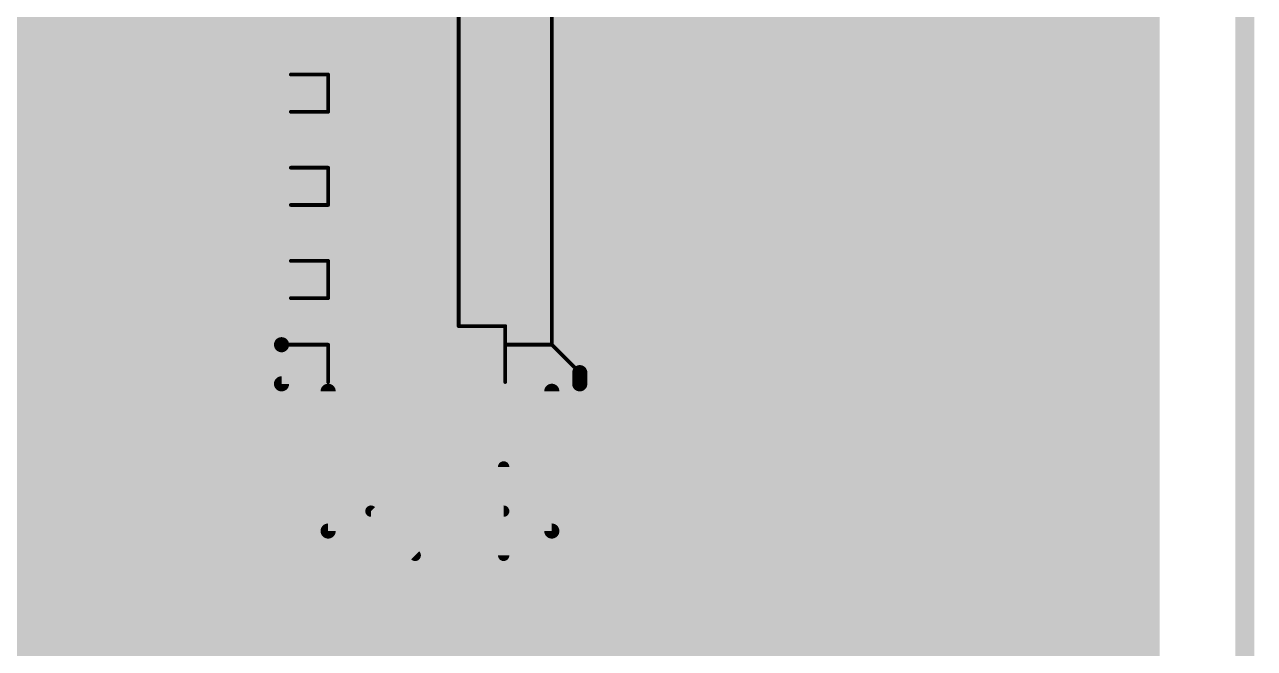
# Model space of a CAD drawing. Extents: x 0 to 10.8, y 0 to 6.1.
# Drawn here: x 10.163 to 10.812, y 0.961 to 1.291 of the extents above; entities that cross this region are included whole.
import ezdxf

# ---------------------------------------------------------------- set-up
doc = ezdxf.new("R2010")
doc.units = 0
for name, color, linetype in [('1', 22, 'CONTINUOUS'), ('16', 175, 'CONTINUOUS'), ('20', 7, 'CONTINUOUS'), ('21', 253, 'CONTINUOUS'), ('29', 253, 'CONTINUOUS'), ('31', 253, 'CONTINUOUS'), ('51', 253, 'CONTINUOUS')]:
    doc.layers.add(name, color=color, linetype=linetype)

# ---------------------------------------------------------------- blocks, each defined once
blk = doc.blocks.new('RECT')
blk.add_solid([(-0.5, -0.5), (0.5, -0.5), (-0.5, 0.5), (0.5, 0.5)])

msp = doc.modelspace()

# ---------------------------------------------------------------- linework, layer by layer
at = {"layer": '1'}
for points, const_width in [([(10.754087, 4.286417), (10.754087, 0.248579)], 0.016), ([(10.309421, 1.281598), (10.309421, 1.32635)], 0.016), ([(10.309421, 1.296), (10.754087, 1.296)], 0.016), ([(10.307189, 1.279366), (10.309421, 1.281598)], 0.016), ([(10.309421, 1.277138), (10.307189, 1.279366)], 0.016), ([(10.307823, 1.28), (10.754087, 1.28)], 0.016), ([(10.309421, 1.232386), (10.309421, 1.277138)], 0.016), ([(10.309421, 1.264), (10.754087, 1.264)], 0.016), ([(10.15, 1.25), (10.195, 1.205)], 0.01), ([(10.309421, 1.248), (10.754087, 1.248)], 0.016), ([(10.129, 1.241299), (10.174, 1.196299)], 0.016), ([(10.307189, 1.230154), (10.309421, 1.232386)], 0.016), ([(10.309421, 1.227925), (10.307189, 1.230154)], 0.016), ([(10.309035, 1.232), (10.754087, 1.232)], 0.016), ([(10.309421, 1.183173), (10.309421, 1.227925)], 0.016), ([(10.309421, 1.216), (10.754087, 1.216)], 0.016), ([(9.851047, 1.2), (10.170299, 1.2)], 0.016), ([(10.195, 1.205), (10.25, 1.205)], 0.01), ([(10.25, 1.205), (10.254055, 1.205551)], 0.01), ([(10.309421, 1.2), (10.754087, 1.2)], 0.016), ([(10.174, 1.196299), (10.186299, 1.184)], 0.016), ([(9.851047, 1.184), (10.186299, 1.184)], 0.016), ([(10.186299, 1.184), (10.198685, 1.184)], 0.016), ([(10.198685, 1.184), (10.198685, 1.183173)], 0.016), ([(10.198685, 1.183173), (10.200917, 1.180941)], 0.016), ([(10.200917, 1.180941), (10.198685, 1.178713)], 0.016), ([(10.307189, 1.180941), (10.309421, 1.183173)], 0.016), ([(10.309421, 1.178713), (10.307189, 1.180941)], 0.016), ([(10.309421, 1.184), (10.754087, 1.184)], 0.016), ([(10.198685, 1.178713), (10.198685, 1.133961)], 0.016), ([(10.309421, 1.133961), (10.309421, 1.178713)], 0.016), ([(9.851047, 1.168), (10.198685, 1.168)], 0.016), ([(10.309421, 1.168), (10.754087, 1.168)], 0.016), ([(9.851047, 1.152), (10.198685, 1.152)], 0.016), ([(10.309421, 1.152), (10.754087, 1.152)], 0.016), ([(9.851047, 1.136), (10.198685, 1.136)], 0.016), ([(10.309421, 1.136), (10.754087, 1.136)], 0.016), ([(10.198685, 1.133961), (10.208055, 1.124591)], 0.016), ([(10.300051, 1.124591), (10.309421, 1.133961)], 0.016), ([(10.208055, 1.124591), (10.300051, 1.124591)], 0.016), ([(9.851047, 1.12), (10.754087, 1.12)], 0.016), ([(10.311083, 1.11602), (10.306976, 1.113654)], 0.016), ([(10.315657, 1.117248), (10.311083, 1.11602)], 0.016), ([(10.369091, 1.117248), (10.315657, 1.117248)], 0.016), ([(10.369091, 1.065925), (10.369091, 1.117248)], 0.016), ([(10.438512, 1.117248), (10.385075, 1.117248)], 0.016), ([(10.385075, 1.117248), (10.385075, 1.065925)], 0.016), ([(10.443087, 1.11602), (10.438512, 1.117248)], 0.016), ([(10.447193, 1.113654), (10.443087, 1.11602)], 0.016), ([(10.303626, 1.110303), (10.30126, 1.106197)], 0.016), ([(10.306976, 1.113654), (10.303626, 1.110303)], 0.016), ([(10.450543, 1.110303), (10.447193, 1.113654)], 0.016), ([(10.452909, 1.106197), (10.450543, 1.110303)], 0.016), ([(9.851047, 1.104), (10.300673, 1.104)], 0.016), ([(10.30126, 1.106197), (10.300031, 1.101622)], 0.016), ([(10.369091, 1.104), (10.385075, 1.104)], 0.016), ([(10.454138, 1.101622), (10.452909, 1.106197)], 0.016), ([(10.4535, 1.104), (10.754087, 1.104)], 0.016), ([(10.300031, 1.101622), (10.300031, 1.065902)], 0.016), ([(10.454138, 1.065902), (10.454138, 1.101622)], 0.016), ([(9.851047, 1.088), (10.300031, 1.088)], 0.016), ([(10.369091, 1.088), (10.385075, 1.088)], 0.016), ([(10.454138, 1.088), (10.754087, 1.088)], 0.016), ([(9.851047, 1.072), (10.300031, 1.072)], 0.016), ([(10.369091, 1.072), (10.385075, 1.072)], 0.016), ([(10.454138, 1.072), (10.754087, 1.072)], 0.016), ([(10.300031, 1.065902), (10.369071, 1.065902)], 0.016), ([(10.369071, 1.065902), (10.369071, 1.049917)], 0.016), ([(10.385075, 1.065925), (10.369091, 1.065925)], 0.016), ([(10.385098, 1.049917), (10.385098, 1.065902)], 0.016), ([(10.385098, 1.065902), (10.454138, 1.065902)], 0.016), ([(9.851047, 1.056), (10.369071, 1.056)], 0.016), ([(10.385098, 1.056), (10.754087, 1.056)], 0.016), ([(10.369071, 1.049917), (10.300031, 1.049917)], 0.016), ([(10.300031, 1.049917), (10.300031, 1.014201)], 0.016), ([(10.369091, 0.998575), (10.369091, 1.049898)], 0.016), ([(10.369091, 1.049898), (10.385075, 1.049898)], 0.016), ([(10.385075, 1.049898), (10.385075, 0.998575)], 0.016), ([(10.454138, 1.049917), (10.385098, 1.049917)], 0.016), ([(10.454138, 1.014201), (10.454138, 1.049917)], 0.016), ([(9.851047, 1.04), (10.300031, 1.04)], 0.016), ([(10.369091, 1.04), (10.385075, 1.04)], 0.016), ([(10.454138, 1.04), (10.754087, 1.04)], 0.016), ([(9.851047, 1.024), (10.300031, 1.024)], 0.016), ([(10.369091, 1.024), (10.385075, 1.024)], 0.016), ([(10.454138, 1.024), (10.754087, 1.024)], 0.016), ([(10.300031, 1.014201), (10.30126, 1.009626)], 0.016), ([(10.452909, 1.009626), (10.454138, 1.014201)], 0.016), ([(9.851047, 1.008), (10.302193, 1.008)], 0.016), ([(10.30126, 1.009626), (10.303626, 1.00552)], 0.016), ([(10.303626, 1.00552), (10.306976, 1.002169)], 0.016), ([(10.369091, 1.008), (10.385075, 1.008)], 0.016), ([(10.447193, 1.002169), (10.450543, 1.00552)], 0.016), ([(10.450543, 1.00552), (10.452909, 1.009626)], 0.016), ([(10.451972, 1.008), (10.754087, 1.008)], 0.016), ([(10.306976, 1.002169), (10.311083, 0.999803)], 0.016), ([(10.311083, 0.999803), (10.315657, 0.998575)], 0.016), ([(10.438512, 0.998575), (10.443087, 0.999803)], 0.016), ([(10.443087, 0.999803), (10.447193, 1.002169)], 0.016), ([(10.315657, 0.998575), (10.369091, 0.998575)], 0.016), ([(10.385075, 0.998575), (10.438512, 0.998575)], 0.016), ([(9.510717, 0.992), (10.754087, 0.992)], 0.016), ([(9.510717, 0.976), (10.754087, 0.976)], 0.016), ([(9.510717, 0.96), (10.754087, 0.96)], 0.016)]:
    msp.add_lwpolyline(points, dxfattribs=dict(at, const_width=const_width))
for points, const_width in [([(10.309421, 1.3, 1), (10.309421, 1.292)], 0.008), ([(10.754087, 1.292, 1), (10.754087, 1.3)], 0.008), ([(10.310015, 1.282197, 1), (10.304363, 1.276535)], 0.008), ([(10.304361, 1.282195, 1), (10.310017, 1.276538)], 0.008), ([(10.307823, 1.284, 1), (10.307823, 1.276)], 0.008), ([(10.31225, 1.27877, 1), (10.306593, 1.284427)], 0.008), ([(10.754087, 1.276, 1), (10.754087, 1.284)], 0.008), ([(10.305421, 1.281598, 1), (10.313421, 1.281598)], 0.008), ([(10.313421, 1.277138, 1), (10.305421, 1.277138)], 0.008), ([(10.306595, 1.274307, 1), (10.312247, 1.279969)], 0.008), ([(10.309421, 1.268, 1), (10.309421, 1.26)], 0.008), ([(10.754087, 1.26, 1), (10.754087, 1.268)], 0.008), ([(10.309421, 1.252, 1), (10.309421, 1.244)], 0.008), ([(10.754087, 1.244, 1), (10.754087, 1.252)], 0.008), ([(10.310015, 1.232984, 1), (10.304363, 1.227323)], 0.008), ([(10.304361, 1.232982, 1), (10.310017, 1.227325)], 0.008), ([(10.309035, 1.236, 1), (10.309035, 1.228)], 0.008), ([(10.305421, 1.232386, 1), (10.313421, 1.232386)], 0.008), ([(10.313421, 1.227925, 1), (10.305421, 1.227925)], 0.008), ([(10.31225, 1.229557, 1), (10.306593, 1.235214)], 0.008), ([(10.306595, 1.225094, 1), (10.312247, 1.230756)], 0.008), ([(10.754087, 1.228, 1), (10.754087, 1.236)], 0.008), ([(10.309421, 1.22, 1), (10.309421, 1.212)], 0.008), ([(10.754087, 1.212, 1), (10.754087, 1.22)], 0.008), ([(10.170299, 1.196, 1), (10.170299, 1.204)], 0.008), ([(10.195, 1.2075, 1), (10.195, 1.2025)], 0.005), ([(10.193232, 1.203232, 1), (10.196768, 1.206768)], 0.005), ([(10.249663, 1.207477, 1), (10.250337, 1.202523)], 0.005), ([(10.25, 1.2025, 1), (10.25, 1.2075)], 0.005), ([(10.254392, 1.203074, 1), (10.253718, 1.208028)], 0.005), ([(10.309421, 1.204, 1), (10.309421, 1.196)], 0.008), ([(10.754087, 1.196, 1), (10.754087, 1.204)], 0.008), ([(10.176828, 1.199128, 1), (10.171172, 1.193471)], 0.008), ([(10.171172, 1.193471, 1), (10.176828, 1.199128)], 0.008), ([(10.186299, 1.188, 1), (10.186299, 1.18)], 0.008), ([(10.183471, 1.181172, 1), (10.189128, 1.186828)], 0.008), ([(10.186299, 1.18, 1), (10.186299, 1.188)], 0.008), ([(10.202685, 1.184, 1), (10.194685, 1.184)], 0.008), ([(10.201513, 1.186002, 1), (10.195857, 1.180345)], 0.008), ([(10.203743, 1.17811, 1), (10.198091, 1.183772)], 0.008), ([(10.198685, 1.18, 1), (10.198685, 1.188)], 0.008), ([(10.310015, 1.183772, 1), (10.304363, 1.17811)], 0.008), ([(10.309421, 1.188, 1), (10.309421, 1.18)], 0.008), ([(10.31225, 1.180345, 1), (10.306593, 1.186002)], 0.008), ([(10.754087, 1.18, 1), (10.754087, 1.188)], 0.008), ([(10.194685, 1.183173, 1), (10.202685, 1.183173)], 0.008), ([(10.202685, 1.178713, 1), (10.194685, 1.178713)], 0.008), ([(10.195859, 1.181544, 1), (10.201511, 1.175882)], 0.008), ([(10.198089, 1.178113, 1), (10.203746, 1.183769)], 0.008), ([(10.304361, 1.183769, 1), (10.310017, 1.178113)], 0.008), ([(10.305421, 1.183173, 1), (10.313421, 1.183173)], 0.008), ([(10.313421, 1.178713, 1), (10.305421, 1.178713)], 0.008), ([(10.306595, 1.175882, 1), (10.312247, 1.181544)], 0.008), ([(10.198685, 1.164, 1), (10.198685, 1.172)], 0.008), ([(10.309421, 1.172, 1), (10.309421, 1.164)], 0.008), ([(10.754087, 1.164, 1), (10.754087, 1.172)], 0.008), ([(10.198685, 1.148, 1), (10.198685, 1.156)], 0.008), ([(10.309421, 1.156, 1), (10.309421, 1.148)], 0.008), ([(10.754087, 1.148, 1), (10.754087, 1.156)], 0.008), ([(10.198685, 1.132, 1), (10.198685, 1.14)], 0.008), ([(10.309421, 1.14, 1), (10.309421, 1.132)], 0.008), ([(10.754087, 1.132, 1), (10.754087, 1.14)], 0.008), ([(10.201513, 1.136789, 1), (10.195857, 1.131132)], 0.008), ([(10.194685, 1.133961, 1), (10.202685, 1.133961)], 0.008), ([(10.305421, 1.133961, 1), (10.313421, 1.133961)], 0.008), ([(10.31225, 1.131132, 1), (10.306593, 1.136789)], 0.008), ([(10.208055, 1.128591, 1), (10.208055, 1.120591)], 0.008), ([(10.205227, 1.121762, 1), (10.210884, 1.127419)], 0.008), ([(10.297223, 1.127419, 1), (10.30288, 1.121762)], 0.008), ([(10.300051, 1.120591, 1), (10.300051, 1.128591)], 0.008), ([(10.310045, 1.119883, 1), (10.31212, 1.112157)], 0.008), ([(10.31308, 1.112554, 1), (10.309086, 1.119485)], 0.008), ([(10.315657, 1.121248, 1), (10.315657, 1.113248)], 0.008), ([(10.316695, 1.113385, 1), (10.31462, 1.121111)], 0.008), ([(10.373091, 1.117248, 1), (10.365091, 1.117248)], 0.008), ([(10.369091, 1.113248, 1), (10.369091, 1.121248)], 0.008), ([(10.385075, 1.121248, 1), (10.385075, 1.113248)], 0.008), ([(10.389075, 1.117248, 1), (10.381075, 1.117248)], 0.008), ([(10.439549, 1.121111, 1), (10.437475, 1.113385)], 0.008), ([(10.438512, 1.113248, 1), (10.438512, 1.121248)], 0.008), ([(10.445084, 1.119485, 1), (10.44109, 1.112554)], 0.008), ([(10.442049, 1.112157, 1), (10.444124, 1.119883)], 0.008), ([(10.754087, 1.116, 1), (10.754087, 1.124)], 0.008), ([(10.300798, 1.113132, 1), (10.306454, 1.107475)], 0.008), ([(10.307092, 1.108306, 1), (10.30016, 1.1123)], 0.008), ([(10.304979, 1.117119, 1), (10.308973, 1.110188)], 0.008), ([(10.309805, 1.110825, 1), (10.304148, 1.116482)], 0.008), ([(10.450021, 1.116482, 1), (10.444364, 1.110825)], 0.008), ([(10.445196, 1.110188, 1), (10.44919, 1.117119)], 0.008), ([(10.454009, 1.1123, 1), (10.447078, 1.108306)], 0.008), ([(10.447715, 1.107475, 1), (10.453372, 1.113132)], 0.008), ([(10.297794, 1.108194, 1), (10.304726, 1.1042)], 0.008), ([(10.305123, 1.10516, 1), (10.297397, 1.107234)], 0.008), ([(10.300673, 1.1, 1), (10.300673, 1.108)], 0.008), ([(10.369091, 1.108, 1), (10.369091, 1.1)], 0.008), ([(10.385075, 1.1, 1), (10.385075, 1.108)], 0.008), ([(10.456773, 1.107234, 1), (10.449046, 1.10516)], 0.008), ([(10.449444, 1.1042, 1), (10.456375, 1.108194)], 0.008), ([(10.4535, 1.108, 1), (10.4535, 1.1)], 0.008), ([(10.754087, 1.1, 1), (10.754087, 1.108)], 0.008), ([(10.304031, 1.101622, 1), (10.296031, 1.101622)], 0.008), ([(10.296168, 1.102659, 1), (10.303895, 1.100585)], 0.008), ([(10.458138, 1.101622, 1), (10.450138, 1.101622)], 0.008), ([(10.450275, 1.100585, 1), (10.458001, 1.102659)], 0.008), ([(10.300031, 1.084, 1), (10.300031, 1.092)], 0.008), ([(10.369091, 1.092, 1), (10.369091, 1.084)], 0.008), ([(10.385075, 1.084, 1), (10.385075, 1.092)], 0.008), ([(10.454138, 1.092, 1), (10.454138, 1.084)], 0.008), ([(10.754087, 1.084, 1), (10.754087, 1.092)], 0.008), ([(10.300031, 1.068, 1), (10.300031, 1.076)], 0.008), ([(10.369091, 1.076, 1), (10.369091, 1.068)], 0.008), ([(10.385075, 1.068, 1), (10.385075, 1.076)], 0.008), ([(10.454138, 1.076, 1), (10.454138, 1.068)], 0.008), ([(10.754087, 1.068, 1), (10.754087, 1.076)], 0.008), ([(10.300031, 1.069902, 1), (10.300031, 1.061902)], 0.008), ([(10.373071, 1.065902, 1), (10.365071, 1.065902)], 0.008), ([(10.369091, 1.069925, 1), (10.369091, 1.061925)], 0.008), ([(10.369071, 1.061902, 1), (10.369071, 1.069902)], 0.008), ([(10.389098, 1.065902, 1), (10.381098, 1.065902)], 0.008), ([(10.385098, 1.069902, 1), (10.385098, 1.061902)], 0.008), ([(10.385075, 1.061925, 1), (10.385075, 1.069925)], 0.008), ([(10.454138, 1.061902, 1), (10.454138, 1.069902)], 0.008), ([(10.296031, 1.065902, 1), (10.304031, 1.065902)], 0.008), ([(10.365091, 1.065925, 1), (10.373091, 1.065925)], 0.008), ([(10.381075, 1.065925, 1), (10.389075, 1.065925)], 0.008), ([(10.450138, 1.065902, 1), (10.458138, 1.065902)], 0.008), ([(10.369071, 1.052, 1), (10.369071, 1.06)], 0.008), ([(10.385098, 1.06, 1), (10.385098, 1.052)], 0.008), ([(10.754087, 1.052, 1), (10.754087, 1.06)], 0.008), ([(10.300031, 1.053917, 1), (10.300031, 1.045917)], 0.008), ([(10.304031, 1.049917, 1), (10.296031, 1.049917)], 0.008), ([(10.365071, 1.049917, 1), (10.373071, 1.049917)], 0.008), ([(10.373091, 1.049898, 1), (10.365091, 1.049898)], 0.008), ([(10.369091, 1.053898, 1), (10.369091, 1.045898)], 0.008), ([(10.369071, 1.045917, 1), (10.369071, 1.053917)], 0.008), ([(10.389075, 1.049898, 1), (10.381075, 1.049898)], 0.008), ([(10.385098, 1.053917, 1), (10.385098, 1.045917)], 0.008), ([(10.381098, 1.049917, 1), (10.389098, 1.049917)], 0.008), ([(10.385075, 1.045898, 1), (10.385075, 1.053898)], 0.008), ([(10.458138, 1.049917, 1), (10.450138, 1.049917)], 0.008), ([(10.454138, 1.045917, 1), (10.454138, 1.053917)], 0.008), ([(10.300031, 1.036, 1), (10.300031, 1.044)], 0.008), ([(10.369091, 1.044, 1), (10.369091, 1.036)], 0.008), ([(10.385075, 1.036, 1), (10.385075, 1.044)], 0.008), ([(10.454138, 1.044, 1), (10.454138, 1.036)], 0.008), ([(10.754087, 1.036, 1), (10.754087, 1.044)], 0.008), ([(10.300031, 1.02, 1), (10.300031, 1.028)], 0.008), ([(10.369091, 1.028, 1), (10.369091, 1.02)], 0.008), ([(10.385075, 1.02, 1), (10.385075, 1.028)], 0.008), ([(10.454138, 1.028, 1), (10.454138, 1.02)], 0.008), ([(10.754087, 1.02, 1), (10.754087, 1.028)], 0.008), ([(10.303895, 1.015238, 1), (10.296168, 1.013164)], 0.008), ([(10.458001, 1.013164, 1), (10.450275, 1.015238)], 0.008), ([(10.296031, 1.014201, 1), (10.304031, 1.014201)], 0.008), ([(10.304726, 1.011623, 1), (10.297794, 1.007629)], 0.008), ([(10.297397, 1.008589, 1), (10.305123, 1.010663)], 0.008), ([(10.306454, 1.008348, 1), (10.300798, 1.002691)], 0.008), ([(10.302193, 1.004, 1), (10.302193, 1.012)], 0.008), ([(10.369091, 1.012, 1), (10.369091, 1.004)], 0.008), ([(10.385075, 1.004, 1), (10.385075, 1.012)], 0.008), ([(10.453372, 1.002691, 1), (10.447715, 1.008348)], 0.008), ([(10.451972, 1.012, 1), (10.451972, 1.004)], 0.008), ([(10.449046, 1.010663, 1), (10.456773, 1.008589)], 0.008), ([(10.456375, 1.007629, 1), (10.449444, 1.011623)], 0.008), ([(10.450138, 1.014201, 1), (10.458138, 1.014201)], 0.008), ([(10.754087, 1.004, 1), (10.754087, 1.012)], 0.008), ([(10.30016, 1.003523, 1), (10.307092, 1.007517)], 0.008), ([(10.308973, 1.005635, 1), (10.304979, 0.998703)], 0.008), ([(10.304148, 0.999341, 1), (10.309805, 1.004998)], 0.008), ([(10.31212, 1.003666, 1), (10.310045, 0.99594)], 0.008), ([(10.309086, 0.996337, 1), (10.31308, 1.003269)], 0.008), ([(10.44109, 1.003269, 1), (10.445084, 0.996337)], 0.008), ([(10.444124, 0.99594, 1), (10.442049, 1.003666)], 0.008), ([(10.444364, 1.004998, 1), (10.450021, 0.999341)], 0.008), ([(10.44919, 0.998703, 1), (10.445196, 1.005635)], 0.008), ([(10.447078, 1.007517, 1), (10.454009, 1.003523)], 0.008), ([(10.315657, 1.002575, 1), (10.315657, 0.994575)], 0.008), ([(10.31462, 0.994712, 1), (10.316695, 1.002438)], 0.008), ([(10.365091, 0.998575, 1), (10.373091, 0.998575)], 0.008), ([(10.369091, 0.994575, 1), (10.369091, 1.002575)], 0.008), ([(10.385075, 1.002575, 1), (10.385075, 0.994575)], 0.008), ([(10.381075, 0.998575, 1), (10.389075, 0.998575)], 0.008), ([(10.437475, 1.002438, 1), (10.439549, 0.994712)], 0.008), ([(10.438512, 0.994575, 1), (10.438512, 1.002575)], 0.008), ([(10.754087, 0.988, 1), (10.754087, 0.996)], 0.008), ([(10.754087, 0.972, 1), (10.754087, 0.98)], 0.008), ([(10.754087, 0.956, 1), (10.754087, 0.964)], 0.008)]:
    msp.add_lwpolyline(points, format="xyb", dxfattribs=dict(at, const_width=const_width))
at = {"layer": '16'}
for points, const_width in [([(10.754087, 4.286417), (10.754087, 0.248579)], 0.016), ([(6.403114, 1.296), (10.754087, 1.296)], 0.016), ([(6.403114, 1.28), (10.754087, 1.28)], 0.016), ([(8.836803, 1.264), (10.754087, 1.264)], 0.016), ([(8.846154, 1.248), (10.754087, 1.248)], 0.016), ([(8.847996, 1.232), (10.754087, 1.232)], 0.016), ([(8.843996, 1.216), (10.754087, 1.216)], 0.016), ([(8.843996, 1.2), (10.754087, 1.2)], 0.016), ([(8.843996, 1.184), (10.754087, 1.184)], 0.016), ([(8.843996, 1.168), (10.754087, 1.168)], 0.016), ([(8.843996, 1.152), (10.754087, 1.152)], 0.016), ([(8.843996, 1.136), (10.754087, 1.136)], 0.016), ([(8.843996, 1.12), (10.754087, 1.12)], 0.016), ([(8.843996, 1.104), (10.754087, 1.104)], 0.016), ([(9.722906, 1.088), (10.754087, 1.088)], 0.016), ([(10.208697, 1.080996), (9.729909, 1.080996)], 0.016), ([(10.220996, 1.068697), (10.208697, 1.080996)], 0.016), ([(10.217693, 1.072), (10.754087, 1.072)], 0.016), ([(10.36172, 0.927969), (10.220996, 1.068697)], 0.016), ([(9.7, 1.06), (10.2, 1.06)], 0.01), ([(10.2, 1.06), (10.385, 0.875)], 0.01), ([(10.233693, 1.056), (10.754087, 1.056)], 0.016), ([(9.729909, 1.039), (10.191299, 1.039)], 0.016), ([(10.191299, 1.039), (10.333594, 0.896709)], 0.016), ([(10.249693, 1.04), (10.754087, 1.04)], 0.016), ([(9.707161, 1.024), (10.206299, 1.024)], 0.016), ([(10.265693, 1.024), (10.754087, 1.024)], 0.016), ([(8.843996, 1.008), (10.222299, 1.008)], 0.016), ([(10.281693, 1.008), (10.754087, 1.008)], 0.016), ([(8.843996, 0.992), (10.238299, 0.992)], 0.016), ([(10.297693, 0.992), (10.754087, 0.992)], 0.016), ([(8.843996, 0.976), (10.254299, 0.976)], 0.016), ([(10.313693, 0.976), (10.754087, 0.976)], 0.016), ([(8.843996, 0.96), (10.270299, 0.96)], 0.016), ([(10.329693, 0.96), (10.754087, 0.96)], 0.016)]:
    msp.add_lwpolyline(points, dxfattribs=dict(at, const_width=const_width))
for points, const_width in [([(10.754087, 1.292, 1), (10.754087, 1.3)], 0.008), ([(10.754087, 1.276, 1), (10.754087, 1.284)], 0.008), ([(10.754087, 1.26, 1), (10.754087, 1.268)], 0.008), ([(10.754087, 1.244, 1), (10.754087, 1.252)], 0.008), ([(10.754087, 1.228, 1), (10.754087, 1.236)], 0.008), ([(10.754087, 1.212, 1), (10.754087, 1.22)], 0.008), ([(10.754087, 1.196, 1), (10.754087, 1.204)], 0.008), ([(10.754087, 1.18, 1), (10.754087, 1.188)], 0.008), ([(10.754087, 1.164, 1), (10.754087, 1.172)], 0.008), ([(10.754087, 1.148, 1), (10.754087, 1.156)], 0.008), ([(10.754087, 1.132, 1), (10.754087, 1.14)], 0.008), ([(10.754087, 1.116, 1), (10.754087, 1.124)], 0.008), ([(10.754087, 1.1, 1), (10.754087, 1.108)], 0.008), ([(10.754087, 1.084, 1), (10.754087, 1.092)], 0.008), ([(10.211525, 1.083824, 1), (10.205868, 1.078168)], 0.008), ([(10.208697, 1.076996, 1), (10.208697, 1.084996)], 0.008), ([(10.217693, 1.076, 1), (10.217693, 1.068)], 0.008), ([(10.754087, 1.068, 1), (10.754087, 1.076)], 0.008), ([(10.223825, 1.071525, 1), (10.218168, 1.065868)], 0.008), ([(10.218168, 1.065868, 1), (10.223824, 1.071525)], 0.008), ([(10.201768, 1.061768, 1), (10.198232, 1.058232)], 0.005), ([(10.2, 1.0575, 1), (10.2, 1.0625)], 0.005), ([(10.233693, 1.06, 1), (10.233693, 1.052)], 0.008), ([(10.754087, 1.052, 1), (10.754087, 1.06)], 0.008), ([(10.194128, 1.041828, 1), (10.188471, 1.036172)], 0.008), ([(10.191299, 1.035, 1), (10.191299, 1.043)], 0.008), ([(10.249693, 1.044, 1), (10.249693, 1.036)], 0.008), ([(10.754087, 1.036, 1), (10.754087, 1.044)], 0.008), ([(10.206299, 1.02, 1), (10.206299, 1.028)], 0.008), ([(10.265693, 1.028, 1), (10.265693, 1.02)], 0.008), ([(10.754087, 1.02, 1), (10.754087, 1.028)], 0.008), ([(10.222299, 1.004, 1), (10.222299, 1.012)], 0.008), ([(10.281693, 1.012, 1), (10.281693, 1.004)], 0.008), ([(10.754087, 1.004, 1), (10.754087, 1.012)], 0.008), ([(10.238299, 0.988, 1), (10.238299, 0.996)], 0.008), ([(10.297693, 0.996, 1), (10.297693, 0.988)], 0.008), ([(10.754087, 0.988, 1), (10.754087, 0.996)], 0.008), ([(10.254299, 0.972, 1), (10.254299, 0.98)], 0.008), ([(10.313693, 0.98, 1), (10.313693, 0.972)], 0.008), ([(10.754087, 0.972, 1), (10.754087, 0.98)], 0.008), ([(10.270299, 0.956, 1), (10.270299, 0.964)], 0.008), ([(10.329693, 0.964, 1), (10.329693, 0.956)], 0.008), ([(10.754087, 0.956, 1), (10.754087, 0.964)], 0.008)]:
    msp.add_lwpolyline(points, format="xyb", dxfattribs=dict(at, const_width=const_width))
at = {"layer": '20', "const_width": 0.01}
msp.add_lwpolyline([(10.807087, -0.007874), (10.807087, 4.527559)], dxfattribs=at)
at = {"layer": '21'}
for points, const_width in [([(10.455827, 1.107126), (10.455827, 1.894528)], 0.008), ([(10.298346, 1.879764), (10.298346, 1.12189)], 0.008), ([(10.441063, 1.879764), (10.441063, 1.12189)], 0.002), ([(10.39185, 1.869921), (10.39185, 1.131732)], 0.002), ([(10.303268, 1.264606), (10.322953, 1.264606)], 0.002), ([(10.322953, 1.264606), (10.322953, 1.244921)], 0.002), ([(10.322953, 1.244921), (10.303268, 1.244921)], 0.002), ([(10.303268, 1.215394), (10.322953, 1.215394)], 0.002), ([(10.322953, 1.215394), (10.322953, 1.195709)], 0.002), ([(10.322953, 1.195709), (10.303268, 1.195709)], 0.002), ([(10.303268, 1.166181), (10.322953, 1.166181)], 0.002), ([(10.322953, 1.166181), (10.322953, 1.146496)], 0.002), ([(10.322953, 1.146496), (10.303268, 1.146496)], 0.002), ([(10.416457, 1.131732), (10.39185, 1.131732)], 0.002), ([(10.416457, 1.131732), (10.416457, 1.12189)], 0.002), ([(10.298346, 1.12189), (10.298346, 1.10122)], 0.008), ([(10.322953, 1.12189), (10.298346, 1.12189)], 0.002), ([(10.322953, 1.12189), (10.322953, 1.102205)], 0.002), ([(10.416457, 1.12189), (10.416457, 1.102205)], 0.002), ([(10.441063, 1.12189), (10.416457, 1.12189)], 0.002), ([(10.441063, 1.12189), (10.455827, 1.107126)], 0.002), ([(10.455827, 1.10122), (10.455827, 1.107126)], 0.008), ([(10.298346, 1.10122), (10.455827, 1.10122)], 0.008)]:
    msp.add_lwpolyline(points, dxfattribs=dict(at, const_width=const_width))
for points, const_width in [([(10.303268, 1.265106, 1), (10.303268, 1.264106)], 0.001), ([(10.323453, 1.264606, 1), (10.322453, 1.264606)], 0.001), ([(10.322953, 1.264106, 1), (10.322953, 1.265106)], 0.001), ([(10.303268, 1.245421, 1), (10.303268, 1.244421)], 0.001), ([(10.322453, 1.244921, 1), (10.323453, 1.244921)], 0.001), ([(10.322953, 1.244421, 1), (10.322953, 1.245421)], 0.001), ([(10.303268, 1.215894, 1), (10.303268, 1.214894)], 0.001), ([(10.323453, 1.215394, 1), (10.322453, 1.215394)], 0.001), ([(10.322953, 1.214894, 1), (10.322953, 1.215894)], 0.001), ([(10.303268, 1.196209, 1), (10.303268, 1.195209)], 0.001), ([(10.322453, 1.195709, 1), (10.323453, 1.195709)], 0.001), ([(10.322953, 1.195209, 1), (10.322953, 1.196209)], 0.001), ([(10.303268, 1.166681, 1), (10.303268, 1.165681)], 0.001), ([(10.323453, 1.166181, 1), (10.322453, 1.166181)], 0.001), ([(10.322953, 1.165681, 1), (10.322953, 1.166681)], 0.001), ([(10.303268, 1.146996, 1), (10.303268, 1.145996)], 0.001), ([(10.322453, 1.146496, 1), (10.323453, 1.146496)], 0.001), ([(10.322953, 1.145996, 1), (10.322953, 1.146996)], 0.001), ([(10.39185, 1.132232, 1), (10.39185, 1.131232)], 0.001), ([(10.39135, 1.131732, 1), (10.39235, 1.131732)], 0.001), ([(10.416957, 1.131732, 1), (10.415957, 1.131732)], 0.001), ([(10.416457, 1.131232, 1), (10.416457, 1.132232)], 0.001), ([(10.300346, 1.12189, 1), (10.296346, 1.12189)], 0.004), ([(10.296346, 1.12189, 1), (10.300346, 1.12189)], 0.004), ([(10.298346, 1.12239, 1), (10.298346, 1.12139)], 0.001), ([(10.323453, 1.12189, 1), (10.322453, 1.12189)], 0.001), ([(10.322953, 1.12139, 1), (10.322953, 1.12239)], 0.001), ([(10.416957, 1.12189, 1), (10.415957, 1.12189)], 0.001), ([(10.416457, 1.12239, 1), (10.416457, 1.12139)], 0.001), ([(10.415957, 1.12189, 1), (10.416957, 1.12189)], 0.001), ([(10.441417, 1.122243, 1), (10.440709, 1.121536)], 0.001), ([(10.440563, 1.12189, 1), (10.441563, 1.12189)], 0.001), ([(10.441063, 1.12139, 1), (10.441063, 1.12239)], 0.001), ([(10.457827, 1.107126, 1), (10.453827, 1.107126)], 0.004), ([(10.298346, 1.10322, 1), (10.298346, 1.09922)], 0.004), ([(10.453827, 1.107126, 1), (10.457827, 1.107126)], 0.004), ([(10.455827, 1.09922, 1), (10.455827, 1.10322)], 0.004), ([(10.455473, 1.106772, 1), (10.45618, 1.10748)], 0.001), ([(10.296346, 1.10122, 1), (10.300346, 1.10122)], 0.004), ([(10.322453, 1.102205, 1), (10.323453, 1.102205)], 0.001), ([(10.415957, 1.102205, 1), (10.416957, 1.102205)], 0.001), ([(10.453827, 1.10122, 1), (10.457827, 1.10122)], 0.004)]:
    msp.add_lwpolyline(points, format="xyb", dxfattribs=dict(at, const_width=const_width))
at = {"layer": '51'}
for points, const_width in [([(10.322953, 1.097283), (10.322953, 1.023465)], 0.008), ([(10.441063, 1.023465), (10.441063, 1.097283)], 0.008), ([(10.415638, 1.010622), (10.415638, 1.057327)], 0.006), ([(10.368933, 1.010622), (10.345579, 1.033972)], 0.006), ([(10.345579, 1.033972), (10.415638, 1.033972)], 0.006), ([(10.322953, 1.023465), (10.441063, 1.023465)], 0.008)]:
    msp.add_lwpolyline(points, dxfattribs=dict(at, const_width=const_width))
for points, const_width in [([(10.324953, 1.097283, 1), (10.320953, 1.097283)], 0.004), ([(10.443063, 1.097283, 1), (10.439063, 1.097283)], 0.004), ([(10.417138, 1.057327, 1), (10.414138, 1.057327)], 0.003), ([(10.346639, 1.035033, 1), (10.344518, 1.032912)], 0.003), ([(10.345579, 1.035472, 1), (10.345579, 1.032472)], 0.003), ([(10.415638, 1.032472, 1), (10.415638, 1.035472)], 0.003), ([(10.322953, 1.025465, 1), (10.322953, 1.021465)], 0.004), ([(10.441063, 1.021465, 1), (10.441063, 1.025465)], 0.004), ([(10.320953, 1.023465, 1), (10.324953, 1.023465)], 0.004), ([(10.439063, 1.023465, 1), (10.443063, 1.023465)], 0.004), ([(10.367873, 1.009561, 1), (10.369994, 1.011683)], 0.003), ([(10.414138, 1.010622, 1), (10.417138, 1.010622)], 0.003)]:
    msp.add_lwpolyline(points, format="xyb", dxfattribs=dict(at, const_width=const_width))

# ---------------------------------------------------------------- block references
at = {"layer": '1', "rotation": 270}
for p, xscale, yscale in [((10.254055, 1.303976), 0.031496, 0.07874), ((10.254055, 1.254764), 0.031496, 0.07874), ((10.254055, 1.205551), 0.031496, 0.07874), ((10.254055, 1.156339), 0.031496, 0.07874), ((10.377087, 1.057913), 0.082677, 0.11811)]:
    msp.add_blockref('RECT', p, dxfattribs=dict(at, xscale=xscale, yscale=yscale))
at = {"layer": '21', "xscale": 0.019685, "yscale": 0.034449, "rotation": 270}
for p in [(10.409075, 1.254764), (10.409075, 1.205551), (10.409075, 1.156339)]:
    msp.add_blockref('RECT', p, dxfattribs=at)
at = {"layer": '29', "rotation": 270}
for p, xscale, yscale in [((10.254055, 1.303976), 0.039496, 0.08674), ((10.254055, 1.254764), 0.039496, 0.08674), ((10.254055, 1.205551), 0.039496, 0.08674), ((10.254055, 1.156339), 0.039496, 0.08674), ((10.377087, 1.057913), 0.090677, 0.12611)]:
    msp.add_blockref('RECT', p, dxfattribs=dict(at, xscale=xscale, yscale=yscale))
at = {"layer": '31', "rotation": 270}
for p, xscale, yscale in [((10.254055, 1.303976), 0.031496, 0.07874), ((10.254055, 1.254764), 0.031496, 0.07874), ((10.254055, 1.205551), 0.031496, 0.07874), ((10.254055, 1.156339), 0.031496, 0.07874), ((10.377087, 1.057913), 0.082677, 0.11811)]:
    msp.add_blockref('RECT', p, dxfattribs=dict(at, xscale=xscale, yscale=yscale))

doc.saveas('drawing.dxf')
